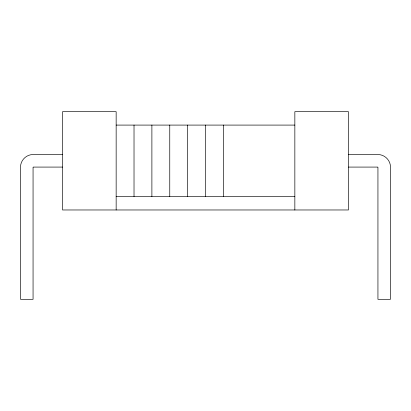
<?xml version="1.0" encoding="UTF-8"?>
<svg xmlns="http://www.w3.org/2000/svg" width="411" height="411" viewBox="0 0 411 411"><rect width="100%" height="100%" fill="white"/><g stroke="black" fill="none" stroke-linecap="round" stroke-linejoin="round"><path stroke-width="0.62" d="M116.154 125.088L294.846 125.088M62.544 154.572L32.854 154.572C26.314 154.526 20.504 160.336 20.55 166.876L20.55 299.316L33.06 299.316L33.06 167.287M348.456 154.572L378.146 154.572C384.686 154.526 390.496 160.336 390.45 166.876L390.45 299.316L377.94 299.316L377.94 167.287M33.265 167.082L62.544 167.082M348.456 167.082L377.735 167.082M116.154 196.566L294.846 196.566M294.846 209.97L294.846 111.684L348.456 111.684L348.456 209.97L62.544 209.97L62.544 111.684L116.154 111.684L116.154 209.97M223.368 125.088L223.368 196.566M205.5 125.088L205.5 196.566M187.632 125.088L187.632 196.566M169.758 125.088L169.758 196.566M151.89 125.088L151.89 196.566M134.022 125.088L134.022 196.566"/></g></svg>
